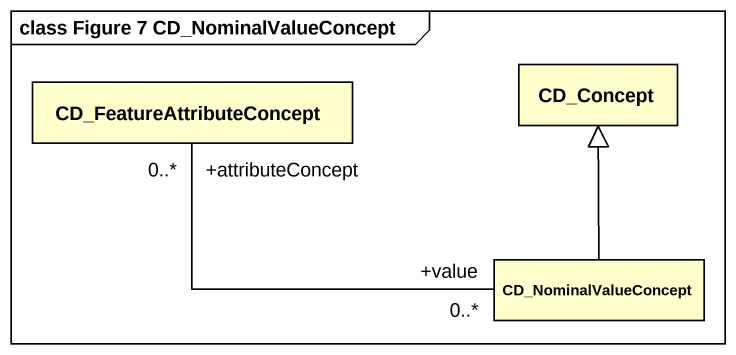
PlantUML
@startuml
mainframe class Figure 7 CD_NominalValueConcept
hide circle
hide empty members
class CD_FeatureAttributeConcept
class CD_Concept
class CD_NominalValueConcept
CD_NominalValueConcept "+value\n0..*" -left- "+attributeConcept\n0..*" CD_FeatureAttributeConcept
CD_NominalValueConcept -up-|> CD_Concept
@enduml
